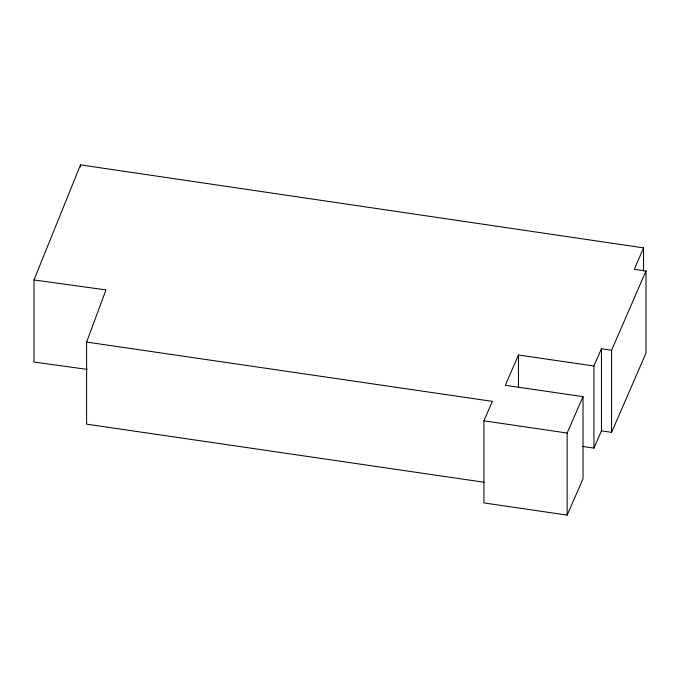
<?xml version="1.0" encoding="UTF-8"?>
<svg xmlns="http://www.w3.org/2000/svg" width="680" height="680" viewBox="0 0 680 680"><rect width="100%" height="100%" fill="white"/><g stroke="black" fill="none" stroke-linecap="round" stroke-linejoin="round"><path stroke-width="1.02" d="M483.981 482.231L86.606 424.15L86.606 342.065L105.978 289.909L34 279.956L34 362.041L87.201 369.401M34 279.956L80.503 164.874L643.569 247.877L643.569 271.031M643.569 247.877L634.329 269.288L646 271.031L646 353.115L611.583 432.361L601.452 430.822L593.929 448.094L582.394 446.412M646 271.031L611.583 350.276L601.452 348.738L593.929 366.01L518.457 354.994L505.308 385.296L583.024 396.652L583.024 478.737L567.154 515.125L483.922 502.919L483.922 420.835L492.388 401.37L86.606 342.065M567.154 515.125L567.154 433.041L583.024 396.652M483.922 420.835L567.154 433.041M611.583 350.276L611.583 432.361M601.452 348.738L601.452 430.822M593.929 366.01L593.929 448.094M518.457 354.994L518.457 387.617M80.503 164.874L80.503 166.974"/></g></svg>
